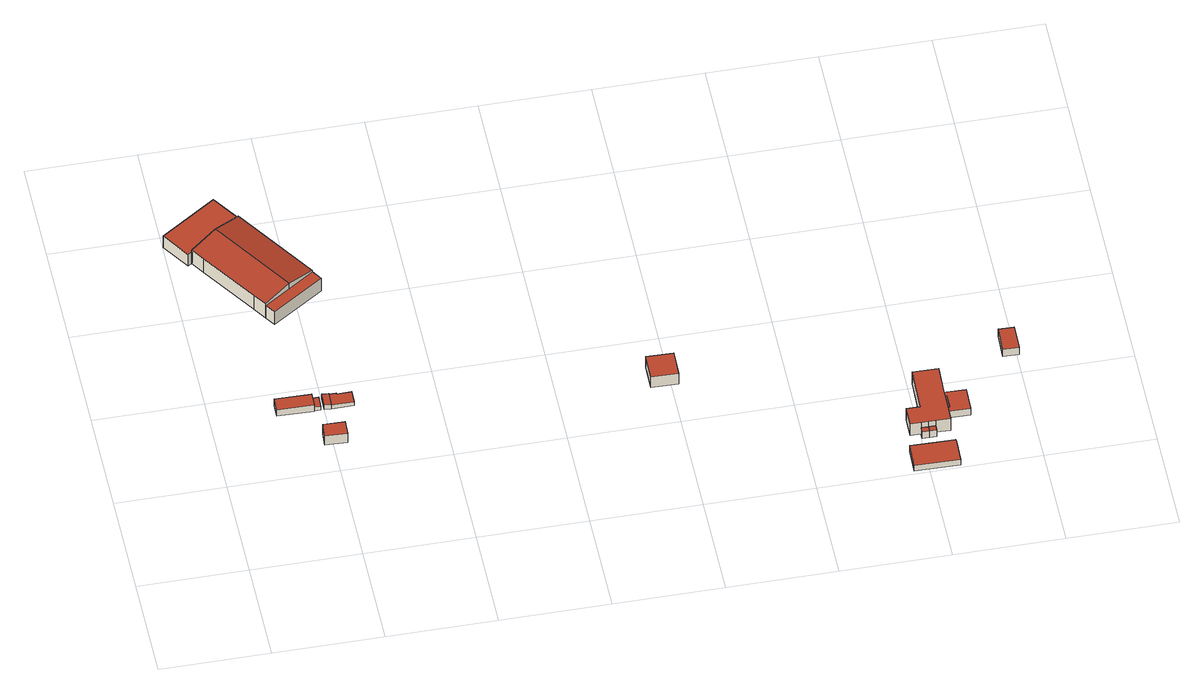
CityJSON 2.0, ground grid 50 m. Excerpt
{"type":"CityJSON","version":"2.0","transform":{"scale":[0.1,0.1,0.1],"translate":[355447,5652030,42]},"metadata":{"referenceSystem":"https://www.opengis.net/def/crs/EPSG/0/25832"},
"CityObjects":{
"building1":{"type":"Building","attributes":{"Geometrietyp2DReferenz":"3000","Gemeindeschluessel":"05315000","function":"31001_2000","roofType":"1000","measuredHeight":4,"storeysAboveGround":1},"address":[{"country":"Germany","locality":"Köln","thoroughfareNumber":"2","thoroughfareName":"Neusser Landstr."}],"geometry":[{"type":"Solid","lod":"2","boundaries":[[[[0,1,2,3]],[[4,5,1,0]],[[6,7,5,4]],[[8,9,7,6]],[[3,2,9,8]],[[6,4,0,3,8]],[[1,5,7,9,2]]]],"semantics":{"surfaces":[{"type":"WallSurface"},{"type":"RoofSurface"},{"type":"GroundSurface"}],"values":[[0,0,0,0,0,1,2]]}}]},
"building2":{"type":"Building","attributes":{"Geometrietyp2DReferenz":"3000","Gemeindeschluessel":"05315000","function":"31001_2000","roofType":"1000","measuredHeight":5.77,"storeysAboveGround":1},"address":[{"country":"Germany","locality":"Köln","thoroughfareNumber":"2","thoroughfareName":"Neusser Landstr."}],"geometry":[{"type":"Solid","lod":"2","boundaries":[[[[10,11,12,13]],[[14,15,11,10]],[[16,17,15,14]],[[13,12,17,16]],[[14,10,13,16]],[[11,15,17,12]]]],"semantics":{"surfaces":[{"type":"WallSurface"},{"type":"RoofSurface"},{"type":"GroundSurface"}],"values":[[0,0,0,0,1,2]]}}]},
"building3":{"type":"Building","attributes":{"Geometrietyp2DReferenz":"3000","Gemeindeschluessel":"05315000","function":"31001_2523","roofType":"1000","measuredHeight":2.32},"address":[{"country":"Germany","locality":"Köln","thoroughfareNumber":"2","thoroughfareName":"Neusser Landstr."}],"geometry":[{"type":"Solid","lod":"2","boundaries":[[[[18,19,20,21]],[[22,23,19,18]],[[24,25,23,22]],[[21,20,25,24]],[[22,18,21,24]],[[19,23,25,20]]]],"semantics":{"surfaces":[{"type":"WallSurface"},{"type":"RoofSurface"},{"type":"GroundSurface"}],"values":[[0,0,0,0,1,2]]}}]},
"building4":{"type":"Building","attributes":{"Geometrietyp2DReferenz":"3000","Gemeindeschluessel":"05315000","function":"31001_2020","roofType":"1000","measuredHeight":7.22,"storeysAboveGround":2},"address":[{"country":"Germany","locality":"Köln","thoroughfareNumber":"2","thoroughfareName":"Franz-Greiß-Str."}],"geometry":[{"type":"Solid","lod":"2","boundaries":[[[[26,27,28,29]],[[30,31,27,26]],[[32,33,31,30]],[[34,35,33,32]],[[36,37,35,34]],[[29,28,37,36]],[[34,32,30,26,29,36]],[[27,31,33,35,37,28]]]],"semantics":{"surfaces":[{"type":"WallSurface"},{"type":"RoofSurface"},{"type":"GroundSurface"}],"values":[[0,0,0,0,0,0,1,2]]}}]},
"building5":{"type":"Building","attributes":{"Geometrietyp2DReferenz":"3000","Gemeindeschluessel":"05315000","function":"31001_2463","roofType":"1000","measuredHeight":2.8,"storeysAboveGround":1},"address":[{"country":"Germany","locality":"Köln","thoroughfareNumber":"2","thoroughfareName":"Neusser Landstr."}],"geometry":[{"type":"Solid","lod":"2","boundaries":[[[[38,39,40,41]],[[42,43,39,38]],[[44,45,43,42]],[[41,40,45,44]],[[42,38,41,44]],[[39,43,45,40]]]],"semantics":{"surfaces":[{"type":"WallSurface"},{"type":"RoofSurface"},{"type":"GroundSurface"}],"values":[[0,0,0,0,1,2]]}}]},
"building6":{"type":"Building","attributes":{"Geometrietyp2DReferenz":"3000","Gemeindeschluessel":"05315000","function":"31001_2100","roofType":"1000","measuredHeight":2.26,"storeysAboveGround":1},"address":[{"country":"Germany","locality":"Köln","thoroughfareNumber":"2","thoroughfareName":"Neusser Landstr."}],"geometry":[{"type":"Solid","lod":"2","boundaries":[[[[46,47,39,48]],[[49,50,47,46]],[[51,52,50,49]],[[53,54,52,51]],[[55,43,54,53]],[[48,39,43,55]],[[53,51,49,46,48,55]],[[47,50,52,54,43,39]]]],"semantics":{"surfaces":[{"type":"WallSurface"},{"type":"RoofSurface"},{"type":"GroundSurface"}],"values":[[0,0,0,0,0,0,1,2]]}}]},
"building7":{"type":"Building","attributes":{"Geometrietyp2DReferenz":"3000","Gemeindeschluessel":"05315000","function":"31001_2140","roofType":"3100","measuredHeight":11.25,"storeysAboveGround":1},"address":[{"country":"Germany","locality":"Köln","thoroughfareNumber":"2","thoroughfareName":"Franz-Greiß-Str."}],"geometry":[{"type":"Solid","lod":"2","boundaries":[[[[56,57,58,59]],[[60,61,57,56]],[[62,63,61,60]],[[64,65,63,62]],[[66,67,65,64]],[[68,69,67,66]],[[70,71,69,68]],[[59,58,71,70]],[[60,56,59,70,68,62]],[[66,64,62,68]],[[57,61,63,65,67,69,71,58]]]],"semantics":{"surfaces":[{"type":"WallSurface"},{"type":"RoofSurface"},{"type":"GroundSurface"}],"values":[[0,0,0,0,0,0,0,0,1,1,2]]}}]},
"building8":{"type":"Building","attributes":{"Geometrietyp2DReferenz":"3000","Gemeindeschluessel":"05315000","function":"51009_1610","roofType":"1000","measuredHeight":8.01},"geometry":[{"type":"Solid","lod":"2","boundaries":[[[[72,73,67,74]],[[75,76,73,72]],[[77,71,76,75]],[[74,67,71,77]],[[75,72,74,77]],[[73,76,71,67]]]],"semantics":{"surfaces":[{"type":"WallSurface"},{"type":"RoofSurface"},{"type":"GroundSurface"}],"values":[[0,0,0,0,1,2]]}}]},
"building9":{"type":"Building","attributes":{"Geometrietyp2DReferenz":"3000","Gemeindeschluessel":"05315000","function":"31001_2000","roofType":"1000","measuredHeight":6.72,"storeysAboveGround":1},"address":[{"country":"Germany","locality":"Köln","thoroughfareNumber":"26","thoroughfareName":"Geestemünder Str."}],"geometry":[{"type":"Solid","lod":"2","boundaries":[[[[78,79,80,81]],[[82,83,79,78]],[[84,85,83,82]],[[81,80,85,84]],[[82,78,81,84]],[[79,83,85,80]]]],"semantics":{"surfaces":[{"type":"WallSurface"},{"type":"RoofSurface"},{"type":"GroundSurface"}],"values":[[0,0,0,0,1,2]]}}]},
"building10":{"type":"Building","attributes":{"Geometrietyp2DReferenz":"3000","Gemeindeschluessel":"05315000","function":"31001_2000","roofType":"1000","measuredHeight":3.75,"storeysAboveGround":1},"address":[{"country":"Germany","locality":"Köln","thoroughfareNumber":"26","thoroughfareName":"Geestemünder Str."}],"geometry":[{"type":"Solid","lod":"2","boundaries":[[[[86,87,88,89]],[[90,91,87,86]],[[92,93,91,90]],[[94,95,93,92]],[[89,88,95,94]],[[92,90,86,89,94]],[[87,91,93,95,88]]]],"semantics":{"surfaces":[{"type":"WallSurface"},{"type":"RoofSurface"},{"type":"GroundSurface"}],"values":[[0,0,0,0,0,1,2]]}}]},
"building11":{"type":"Building","attributes":{"Geometrietyp2DReferenz":"3000","Gemeindeschluessel":"05315000","function":"51009_1610","roofType":"1000","measuredHeight":4.13},"geometry":[{"type":"Solid","lod":"2","boundaries":[[[[96,97,98,99]],[[100,101,97,96]],[[102,103,101,100]],[[99,98,103,102]],[[100,96,99,102]],[[97,101,103,98]]]],"semantics":{"surfaces":[{"type":"WallSurface"},{"type":"RoofSurface"},{"type":"GroundSurface"}],"values":[[0,0,0,0,1,2]]}}]},
"building12":{"type":"Building","attributes":{"Gemeindeschluessel":"05315000","Geometrietyp2DReferenz":"3000","function":"31001_1110"},"address":[{"country":"Germany","locality":"Köln","thoroughfareNumber":"26","thoroughfareName":"Geestemünder Str."}],"children":["building12-1","building12-2","building12-3"]},
"building12-1":{"type":"BuildingPart","attributes":{"roofType":"1000","measuredHeight":7.34,"storeysAboveGround":2},"parents":["building12"],"geometry":[{"type":"MultiSurface","lod":"2","boundaries":[[[104,105,106,107]],[[108,109,110,111]],[[112,113,109,108]],[[114,115,113,112]],[[116,117,115,114]],[[118,119,117,116]],[[120,121,119,118]],[[122,123,124,125]],[[126,127,123,122]],[[107,106,127,126]],[[122,125,120,118,116,114,112,108,111,104,107,126]],[[105,110,109,113,115,117,119,121,124,123,127,106]],[[104,111,128,99]],[[99,128,110,105]],[[120,125,129,130]],[[124,121,130,129]]],"semantics":{"surfaces":[{"type":"WallSurface"},{"type":"RoofSurface"},{"type":"GroundSurface"},{"type":"ClosureSurface"}],"values":[0,0,0,0,0,0,0,0,0,0,1,2,0,3,0,3]}}]},
"building12-2":{"type":"BuildingPart","attributes":{"roofType":"1000","measuredHeight":4.2,"storeysAboveGround":2},"address":[{"country":"Germany","locality":"Köln","thoroughfareNumber":"26","thoroughfareName":"Geestemünder Str."}],"parents":["building12"],"geometry":[{"type":"Solid","lod":"2","boundaries":[[[[131,132,121,130]],[[133,134,132,131]],[[129,124,134,133]],[[131,130,129,133]],[[121,132,134,124]],[[129,130,121,124]]]],"semantics":{"surfaces":[{"type":"WallSurface"},{"type":"RoofSurface"},{"type":"GroundSurface"},{"type":"ClosureSurface"}],"values":[[0,0,0,1,2,3]]}}]},
"building12-3":{"type":"BuildingPart","attributes":{"roofType":"1000","measuredHeight":4.19,"storeysAboveGround":2},"address":[{"country":"Germany","locality":"Köln","thoroughfareNumber":"26","thoroughfareName":"Geestemünder Str."}],"parents":["building12"],"geometry":[{"type":"Solid","lod":"2","boundaries":[[[[102,135,105,99]],[[136,137,135,102]],[[128,110,137,136]],[[102,99,128,136]],[[105,135,137,110]],[[128,99,105,110]]]],"semantics":{"surfaces":[{"type":"WallSurface"},{"type":"RoofSurface"},{"type":"GroundSurface"},{"type":"ClosureSurface"}],"values":[[0,0,0,1,2,3]]}}]},
"building13":{"type":"Building","attributes":{"Geometrietyp2DReferenz":"3000","Gemeindeschluessel":"05315000","function":"31001_2010","roofType":"1000","measuredHeight":4.17,"storeysAboveGround":1},"address":[{"country":"Germany","locality":"Köln","thoroughfareNumber":"26","thoroughfareName":"Geestemünder Str."}],"geometry":[{"type":"Solid","lod":"2","boundaries":[[[[138,139,140,141]],[[142,143,139,138]],[[144,145,143,142]],[[146,147,145,144]],[[148,149,147,146]],[[150,151,149,148]],[[152,153,151,150]],[[141,140,153,152]],[[150,148,146,144,142,138,141,152]],[[139,143,145,147,149,151,153,140]]]],"semantics":{"surfaces":[{"type":"WallSurface"},{"type":"RoofSurface"},{"type":"GroundSurface"}],"values":[[0,0,0,0,0,0,0,0,1,2]]}}]},
"building14":{"type":"Building","attributes":{"Geometrietyp2DReferenz":"3000","Gemeindeschluessel":"05315000","function":"31001_2523","roofType":"1000","measuredHeight":4.26,"storeysAboveGround":1},"address":[{"country":"Germany","locality":"Köln","thoroughfareNumber":"26","thoroughfareName":"Geestemünder Str."}],"geometry":[{"type":"Solid","lod":"2","boundaries":[[[[154,155,156,157]],[[158,159,155,154]],[[160,161,159,158]],[[157,156,161,160]],[[158,154,157,160]],[[155,159,161,156]]]],"semantics":{"surfaces":[{"type":"WallSurface"},{"type":"RoofSurface"},{"type":"GroundSurface"}],"values":[[0,0,0,0,1,2]]}}]}
},
"vertices":[
[458,926,55],[458,926,15],[292,930,15],[292,930,55],[457,916,55],[457,916,15],[456,861,55],[456,861,15],[291,865,55],[291,865,15],
[565,721,75],[565,721,17],[465,724,17],[465,724,75],[562,651,75],[562,651,17],[462,655,75],[462,655,17],
[486,916,41],[486,916,18],[457,916,18],[457,916,41],[484,861,41],[484,861,18],[456,861,41],[456,861,18],
[341,1971,95],[341,1971,23],[255,2100,23],[255,2100,95],[340,1970,95],[340,1970,23],[104,1813,95],[104,1813,23],[86,1801,95],[86,1801,23],[0,1930,95],[0,1930,23],
[532,925,46],[532,925,18],[502,926,18],[502,926,46],[530,859,46],[530,859,18],[500,860,46],[500,860,18],
[565,925,41],[565,925,18],[532,925,41],[565,920,41],[565,920,18],[632,920,41],[632,920,18],[630,858,41],[630,858,18],[530,859,41],
[144,1752,109],[144,1752,22],[314,1498,22],[314,1498,109],[104,1813,109],[104,1813,22],[222,1891,135],[222,1891,22],[340,1970,109],[340,1970,22],[591,1594,109],[591,1594,22],[473,1515,135],[473,1515,22],[355,1437,109],[355,1437,22],
[622,1547,102],[622,1547,22],[591,1594,102],[386,1390,102],[386,1390,22],[355,1437,102],
[2036,842,77],[2036,842,10],[1913,845,10],[1913,845,77],[2032,719,77],[2032,719,10],[1910,723,77],[1910,723,10],
[3137,126,53],[3137,126,16],[2934,131,16],[2934,131,53],[3137,112,53],[3137,112,16],[3134,8,53],[3134,8,16],[2931,12,53],[2931,12,16],
[3065,217,62],[3065,217,21],[3034,217,21],[3034,217,62],[3064,189,62],[3064,189,21],[3034,190,62],[3034,190,21],
[3034,217,94],[3034,217,20],[3065,217,20],[3065,217,94],[2953,219,94],[2953,219,20],[3003,218,20],[3003,218,94],[2955,311,94],[2955,311,20],[3016,310,94],[3016,310,20],[3021,518,94],[3021,518,20],[3137,516,94],[3137,516,20],[3134,379,94],[3134,379,20],[3133,292,94],[3133,292,20],[3133,316,20],[3133,316,94],[3131,215,94],[3131,215,20],[3003,218,62],[3133,316,62],[3134,379,62],
[3147,379,62],[3147,379,20],[3146,316,62],[3146,316,20],
[3034,190,20],[3002,191,62],[3002,191,20],
[3146,316,58],[3146,316,17],[3133,316,17],[3133,316,58],[3147,379,58],[3147,379,17],[3134,379,58],[3134,379,17],[3135,407,58],[3135,407,17],[3237,404,58],[3237,404,17],[3234,290,58],[3234,290,17],[3133,292,58],[3133,292,17],
[3511,717,67],[3511,717,24],[3439,719,24],[3439,719,67],[3509,595,67],[3509,595,24],[3436,596,67],[3436,596,24]
]}
